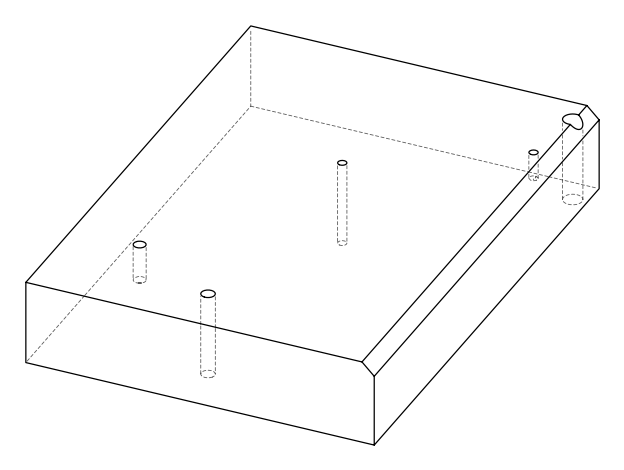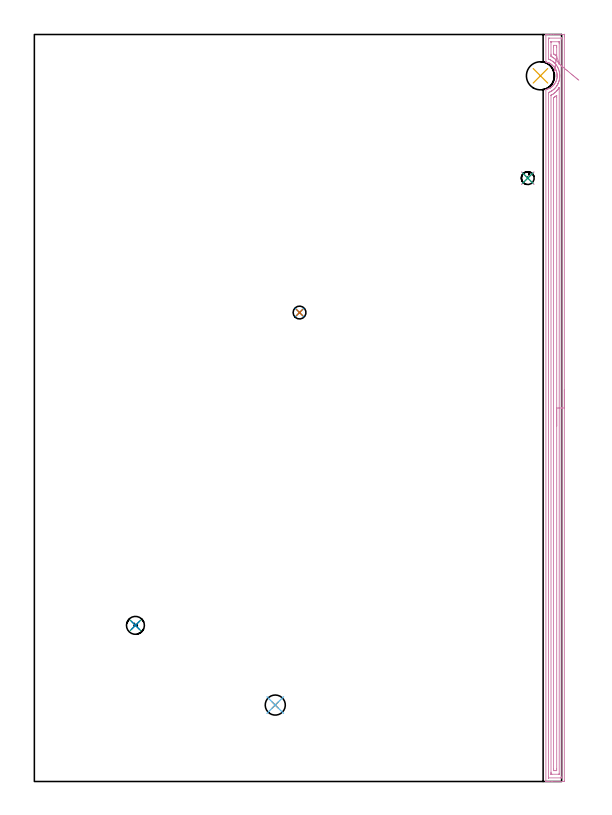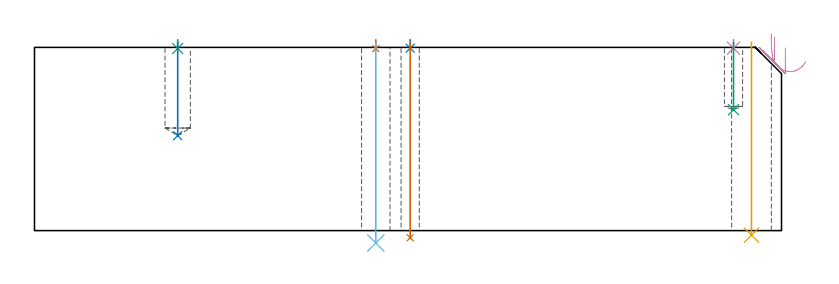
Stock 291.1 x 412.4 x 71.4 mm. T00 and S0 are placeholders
(PLAN: 10 operations, 6 tool changes, 14.7 min)
(1 SPOT_DRILL | STEP1HOLE_1 | NXT0321_9005460120000 | 0.03 min | 1 mm3)
(2 SPOT_DRILL_1 | STEP1HOLE_2 | NXT0321_9005460120000 | 0.03 min | 0 mm3)
(3 SPOT_DRILL_2 | STEP1POCKET | NXT0321_9005460120000 | 0.03 min | 1 mm3)
(4 SPOT_DRILL_3 | STEP1POCKET_1 | NXT0321_9005460120000 | 0.03 min | 1 mm3)
(5 INDEXABLE_INSERT_DRILL_THROUGH_HOLE_FROM_SOLID | STEP1HOLE | NXT0302_002 | 0.3 min | 13442 mm3)
(6 DRILL_THROUGH_HOLE_INTO_CENTER | STEP1HOLE_1 | UGT0301_222 | 0.31 min | 6881 mm3)
(7 DRILL_THROUGH_HOLE_INTO_CENTER_1 | STEP1HOLE_2 | NXT0301_042 | 0.31 min | 2805 mm3)
(8 DRILL_BLIND_HOLE_INTO_CENTER | STEP1POCKET | UGT0301_494 | 0.15 min | 2478 mm3)
(9 DRILL_BLIND_HOLE_INTO_CENTER_1 | STEP1POCKET_1 | NXT0301_042 | 0.11 min | 920 mm3)
(10 AREA_MILL | FG_CHAMFER_SURFACE | UGT0205_001 | 13.43 min | 21260 mm3)
(TOOL NXT0321_9005460120000 | NC Spot Drill, 142deg, 12mm, Carbide, Uncoated | D12 PA142 FL30 Z2)
(TOOL NXT0302_002 | Index. Insert Drill 15.5mm [880-D1550L20-05] | D15.5 PA176 FL78 Z2)
(TOOL UGT0301_222 | Twist Drill 11.1 mm | D11.1 PA118 FL92 Z2)
(TOOL NXT0301_042 | Carbide Drill 7.1mm [860.1-0710-057A1-MM 2214] | D7.1 PA140 FL85 Z2)
(TOOL UGT0301_494 | Carbide Drill 9.9 mm | D9.9 PA118 FL87 Z2)
(TOOL UGT0205_001 | Chamfer Mill 20 x 3 x 45 deg. | D20 FL50 Z2)
(OP 1 SPOT_DRILL)
G17 G21 G94 G90
T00 M6
G54
G17 G0 G90 X133. Y42.2 S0 M3
G43 Z81.4 H0
G94 G81 G98 Z70.922 F250. R74.4
G80
M5
M2
(OP 2 SPOT_DRILL_1)
G17 G21 G94 G90
T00 M6
G54
G17 G0 G90 X146.4 Y258.9 S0 M3
G43 Z81.4 H0
G94 G81 G98 Z71.094 F250. R74.4
G80
M5
M2
(OP 3 SPOT_DRILL_2)
G17 G21 G94 G90
T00 M6
G54
G17 G0 G90 X55.8 Y86.2 S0 M3
G43 Z81.4 H0
G94 G81 G98 Z70.974 F250. R74.4
G80
M5
M2
(OP 4 SPOT_DRILL_3)
G17 G21 G94 G90
T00 M6
G54
G17 G0 G90 X272.4 Y333.1 S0 M3
G43 Z81.4 H0
G94 G81 G98 Z71.086 F250. R74.4
G80
M5
M2
(OP 5 INDEXABLE_INSERT_DRILL_THROUGH_HOLE_FROM_SOLID)
G17 G21 G94 G90
T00 M6
G54
G17 G0 G90 X279.4 Y389.6 S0 M3
G43 Z81.4 H1
G94 G81 G98 Z-1.771 F250. R73.4
G80
M5
M2
(OP 6 DRILL_THROUGH_HOLE_INTO_CENTER)
G17 G21 G94 G90
T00 M6
G54
G17 G0 G90 X133. Y42.2 S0 M3
G43 Z81.4 H0
G94 G73 G98 Z-4.835 F250. Q10.891 R73.4
G80
M5
M2
(OP 7 DRILL_THROUGH_HOLE_INTO_CENTER_1)
G17 G21 G94 G90
T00 M6
G54
G17 G0 G90 X146.4 Y258.9 S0 M3
G43 Z81.4 H1
G94 G73 G98 Z-2.792 F250. Q6.745 R73.4
G80
M5
M2
(OP 8 DRILL_BLIND_HOLE_INTO_CENTER)
G17 G21 G94 G90
T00 M6
G54
G17 G0 G90 X55.8 Y86.2 S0 M3
G43 Z81.4 H0
G94 G81 G98 Z37. F250. R73.4
G80
M5
M2
(OP 9 DRILL_BLIND_HOLE_INTO_CENTER_1)
G17 G21 G94 G90
T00 M6
G54
G17 G0 G90 X272.4 Y333.1 S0 M3
G43 Z81.4 H1
G94 G81 G98 Z47.1 F250. R73.4
G80
M5
M2
(OP 10 AREA_MILL)
G17 G21 G94 G90
T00 M6
G54
G17 G0 G90 X292.6 Y216.2 S1061 M3
G43 Z81.4 H0
Z71.2
G94 G1 Y216.162 Z70.328 F250.
Y216.048 Z69.463
Y215.859 Z68.612
Y215.597 Z67.78
Y215.263 Z66.974
Y214.86 Z66.2
Y214.392 Z65.464
Y213.861 Z64.772
Y213.271 Z64.129
Y212.628 Z63.54
Y211.936 Z63.008
Y211.2 Z62.54
Y210.426 Z62.137
Y209.62 Z61.803
Y208.788 Z61.541
Y207.937 Z61.352
Y207.072 Z61.238
Y206.2 Z61.2
Y0.624
X292.597 Y0.357 Z61.202
X292.592 Y0.01 Z61.206
X292.24 Y0. Z61.557
X285.712 Z68.083
X284.279 Z69.518
X283.923 Z69.872
X282.9 Z70.9
X282.44 Z71.351
X282.403 Y0.009 Z71.388
X282.4 Y0.177 Z71.4
Y381.833
X282.403 Y381.988 Z71.388
X282.472 Y382.009 Z71.321
X282.748 Y382.08 Z71.049
X282.821 Y382.098 Z70.976
X283.029 Y382.154 Z70.767
X283.197 Y382.199 Z70.601
X283.333 Y382.246 Z70.466
X283.78 Y382.415 Z70.018
X284.221 Y382.608 Z69.576
X284.37 Y382.685 Z69.425
X284.501 Y382.752 Z69.298
X284.668 Y382.838 Z69.131
X284.733 Y382.876 Z69.066
X284.818 Y382.926 Z68.979
X284.884 Y382.964 Z68.915
X285.111 Y383.097 Z68.688
X285.562 Y383.423 Z68.237
X285.998 Y383.772 Z67.798
X286.159 Y383.916 Z67.636
X286.238 Y383.986 Z67.558
X286.57 Y384.33 Z67.226
X286.888 Y384.688 Z66.91
X286.962 Y384.779 Z66.837
X287.042 Y384.879 Z66.757
X287.348 Y385.321 Z66.45
X287.633 Y385.773 Z66.166
X287.678 Y385.855 Z66.121
X287.778 Y386.038 Z66.022
X287.793 Y386.071 Z66.007
X287.895 Y386.302 Z65.9
X288.062 Y386.666 Z65.737
X288.229 Y387.111 Z65.569
X288.254 Y387.196 Z65.542
X288.368 Y387.56 Z65.431
X288.476 Y388.005 Z65.323
X288.557 Y388.453 Z65.242
X288.609 Y388.899 Z65.187
X288.626 Y389.207 Z65.166
X288.637 Y389.346 Z65.16
Y389.363
X288.636 Y389.43 Z65.157
X288.637 Y389.716 Z65.156
Y389.779 Z65.157
X288.638 Y389.793 Z65.158
X288.636 Y389.842 Z65.162
X288.614 Y390.24 Z65.183
X288.604 Y390.324 Z65.191
X288.588 Y390.481 Z65.211
X288.565 Y390.687 Z65.234
X288.489 Y391.133 Z65.309
X288.383 Y391.582 Z65.414
X288.357 Y391.665 Z65.437
X288.305 Y391.842 Z65.492
X288.25 Y392.027 Z65.546
X288.085 Y392.476 Z65.712
X288.049 Y392.559 Z65.746
X287.969 Y392.749 Z65.829
X287.896 Y392.92 Z65.902
X287.854 Y393.006 Z65.943
X287.777 Y393.164 Z66.021
X287.614 Y393.453 Z66.181
X287.592 Y393.492 Z66.203
X287.5 Y393.645 Z66.298
X287.398 Y393.813 Z66.401
X287.338 Y393.899 Z66.461
X287.202 Y394.092 Z66.594
X287.15 Y394.168 Z66.648
X287.127 Y394.197 Z66.671
X286.889 Y394.512 Z66.911
X286.725 Y394.707 Z67.075
X286.37 Y395.076 Z67.429
X286. Y395.429 Z67.8
X285.8 Y395.6 Z68.
X285.46 Y395.857 Z68.339
X285.265 Y395.991 Z68.534
X285.111 Y396.098 Z68.688
X285.053 Y396.134 Z68.747
X284.776 Y396.303 Z69.023
X284.435 Y396.494 Z69.364
X284.37 Y396.524 Z69.426
X284.253 Y396.581 Z69.546
X284.222 Y396.596 Z69.577
X284.117 Y396.641 Z69.682
X283.923 Y396.723 Z69.871
X283.779 Y396.785 Z70.017
X283.333 Y396.949 Z70.466
X282.891 Y397.081 Z70.909
X282.625 Y397.15 Z71.172
X282.404 Y397.212 Z71.39
X282.4 Y397.475 Z71.4
Y412.223
X282.403 Y412.39 Z71.388
X282.47 Y412.394 Z71.322
X282.9 Y412.4 Z70.9
X283.213 Z70.587
X283.923 Z69.872
X285.173 Z68.624
X286.606 Z67.19
X292.594 Y412.399 Z61.204
X292.595 Y412.397 Z61.202
X292.599 Y411.776 Z61.201
X292.6 Y411.147 Z61.2
Y206.2
X291.186 Z62.614
X291.185 Y2.412 Z62.615
X291.184 Y2.304 Z62.616
X291.181 Y2.194 Z62.619
X291.173 Y2.01 Z62.627
X291.077 Y2.008 Z62.723
X290.593 Y2.001 Z63.207
X283.923 Z69.877
X283.865 Y2.002 Z69.935
X283.829 Y2.006 Z69.971
X283.824 Y2.009 Z69.976
X283.821 Y2.024 Z69.979
X283.818 Y2.085 Z69.982
X283.815 Y2.303 Z69.985
X283.814 Y2.412 Z69.986
X283.815 Y379.707 Z69.985
X283.816 Y379.817 Z69.984
X283.821 Y380.035 Z69.979
X283.835 Y380.355 Z69.965
X283.923 Y380.395 Z69.877
X283.992 Y380.424 Z69.808
X284.166 Y380.492 Z69.634
X284.614 Y380.696 Z69.186
X284.818 Y380.796 Z68.982
X285.205 Y380.998 Z68.595
X285.712 Y381.294 Z68.088
X285.768 Y381.329 Z68.032
X285.85 Y381.386 Z67.95
X286.281 Y381.711 Z67.519
X286.606 Y381.968 Z67.194
X286.776 Y382.11 Z67.024
X286.968 Y382.28 Z66.832
X287.232 Y382.548 Z66.568
X287.5 Y382.829 Z66.3
X287.663 Y383.011 Z66.137
X287.803 Y383.174 Z65.997
X288.061 Y383.506 Z65.739
X288.394 Y383.978 Z65.406
X288.43 Y384.032 Z65.37
X288.452 Y384.068 Z65.348
X288.766 Y384.59 Z65.034
X288.962 Y384.961 Z64.838
X289.026 Y385.092 Z64.774
X289.068 Y385.182 Z64.732
X289.288 Y385.678 Z64.512
X289.339 Y385.805 Z64.461
X289.358 Y385.855 Z64.442
X289.483 Y386.206 Z64.317
X289.568 Y386.47 Z64.232
X289.654 Y386.749 Z64.146
X289.762 Y387.17 Z64.038
X289.864 Y387.643 Z63.936
X289.893 Y387.788 Z63.907
X289.912 Y387.913 Z63.888
X289.995 Y388.537 Z63.805
X290.012 Y388.707 Z63.788
X290.054 Y389.464 Z63.746
X290.052 Y389.561 Z63.748
X290.043 Y389.943 Z63.757
X290.023 Y390.324 Z63.777
X290.011 Y390.495 Z63.789
X289.923 Y391.218 Z63.877
X289.869 Y391.531 Z63.931
X289.743 Y392.112 Z64.057
X289.572 Y392.722 Z64.228
X289.478 Y393.006 Z64.322
X289.288 Y393.513 Z64.512
X289.123 Y393.899 Z64.677
X288.984 Y394.203 Z64.816
X288.659 Y394.793 Z65.141
X288.394 Y395.22 Z65.406
X288.062 Y395.687 Z65.738
X287.82 Y396.004 Z65.98
X287.5 Y396.371 Z66.3
X287.301 Y396.581 Z66.499
X286.952 Y396.922 Z66.848
X286.606 Y397.237 Z67.194
X286.306 Y397.475 Z67.494
X285.712 Y397.898 Z68.088
X284.922 Y398.369 Z68.878
X284.818 Y398.421 Z68.982
X284.717 Y398.469 Z69.083
X283.923 Y398.8 Z69.877
X283.862 Y398.827 Z69.938
X283.831 Y398.842 Z69.969
X283.821 Y398.936 Z69.979
X283.817 Y399.153 Z69.983
X283.815 Y399.262 Z69.985
Y409.988
X283.816 Y410.096 Z69.984
X283.819 Y410.206 Z69.981
X283.827 Y410.39 Z69.973
X283.923 Y410.392 Z69.877
X284.407 Y410.399 Z69.393
X291.077 Z62.723
X291.135 Y410.398 Z62.665
X291.171 Y410.394 Z62.629
X291.176 Y410.392 Z62.624
X291.179 Y410.376 Z62.621
X291.182 Y410.315 Z62.618
X291.185 Y410.097 Z62.615
X291.186 Y409.988 Z62.614
Y206.2
X289.772 Z64.028
X289.771 Y4.2 Z64.029
X289.77 Y4.079 Z64.03
X289.767 Y4.02 Z64.033
X289.766 Y4.013 Z64.034
X289.744 Y4.009 Z64.056
X289.688 Y4.004 Z64.112
X289.488 Y4. Z64.312
X285.712 Z68.088
X285.512 Y4.002 Z68.288
X285.379 Y4.005 Z68.421
X285.273 Y4.01 Z68.527
X285.235 Y4.019 Z68.565
X285.234 Y4.04 Z68.566
X285.231 Y4.2 Z68.569
X285.229 Y4.682 Z68.571
Y5.093
Y378.705
X285.231 Y378.825 Z68.569
X285.233 Y378.854 Z68.567
X285.236 Y378.863 Z68.564
X285.249 Y378.874 Z68.551
X285.305 Y378.907 Z68.495
X285.437 Y378.979 Z68.363
X285.712 Y379.131 Z68.088
X286.007 Y379.304 Z67.793
X286.483 Y379.599 Z67.317
X286.555 Y379.65 Z67.245
X286.606 Y379.688 Z67.194
X287.061 Y380.037 Z66.739
X287.5 Y380.386 Z66.3
X287.558 Y380.435 Z66.242
X287.622 Y380.492 Z66.178
X288.01 Y380.876 Z65.79
X288.394 Y381.274 Z65.406
X288.448 Y381.332 Z65.352
X288.495 Y381.386 Z65.305
X288.853 Y381.821 Z64.947
X289.199 Y382.28 Z64.601
X289.236 Y382.332 Z64.564
X289.288 Y382.41 Z64.512
X289.589 Y382.873 Z64.211
X289.726 Y383.081 Z64.074
X289.76 Y383.129 Z64.04
X289.765 Y383.133 Z64.035
X289.767 Y383.102 Z64.033
X289.77 Y382.994 Z64.03
X289.771 Y382.908 Z64.029
X289.772 Y382.851 Z64.028
Y206.2
X288.357 Z65.443
Y6.881
X288.351 Y6.03 Z65.449
X288.348 Y6.01 Z65.452
X288.326 Y6.007 Z65.474
X288.271 Y6.003 Z65.529
X288.161 Y6.001 Z65.639
X287.941 Y6. Z65.859
X286.836 Y6.001 Z66.964
X286.728 Y6.003 Z67.072
X286.674 Y6.007 Z67.126
X286.652 Y6.01 Z67.148
X286.65 Y6.024 Z67.15
X286.643 Y6.844 Z67.157
Y6.881
Y376.917
X286.646 Y377.346 Z67.154
X286.648 Y377.452 Z67.152
X286.651 Y377.499 Z67.149
X286.685 Y377.523 Z67.115
X286.809 Y377.608 Z66.991
X287.114 Y377.811 Z66.686
X287.337 Y377.974 Z66.463
X287.5 Y378.097 Z66.3
X287.841 Y378.364 Z65.959
X288.271 Y378.705 Z65.529
X288.296 Y378.725 Z65.504
X288.34 Y378.758 Z65.46
X288.344 Y378.759 Z65.456
X288.351 Y378.748 Z65.449
X288.355 Y378.705 Z65.445
X288.356 Y378.629 Z65.444
X288.357 Y377.848 Z65.443
Y206.2
Y205.329 Z65.481
Y204.464 Z65.595
Y203.612 Z65.783
Y202.78 Z66.046
Y201.974 Z66.38
Y201.2 Z66.782
Y200.464 Z67.251
Y199.772 Z67.782
Y199.129 Z68.372
Y198.54 Z69.015
Y198.009 Z69.707
Y197.54 Z70.443
Y197.137 Z71.216
Y196.803 Z72.022
Y196.541 Z72.854
Y196.352 Z73.706
Y196.238 Z74.571
Y196.2 Z75.443
G0 Z81.4
X300.563 Y387.157
Z65.858
G1 X300.13 Y387.515 Z65.191
X299.655 Y387.909 Z64.575
X299.139 Y388.336 Z64.015
X298.588 Y388.793 Z63.516
X298.006 Y389.275 Z63.081
X297.397 Y389.78 Z62.714
X296.765 Y390.304 Z62.417
X296.116 Y390.842 Z62.192
X295.454 Y391.39 Z62.042
X294.785 Y391.945 Z61.968
X294.113 Y392.501 Z61.969
X293.444 Y393.056 Z62.047
X292.783 Y393.604 Z62.2
X292.134 Y394.141 Z62.427
X291.504 Y394.664 Z62.726
X290.895 Y395.168 Z63.096
X290.314 Y395.649 Z63.534
X289.764 Y396.105 Z64.036
X289.725 Y396.138 Z64.075
X289.69 Y396.179 Z64.11
X289.43 Y396.581 Z64.37
X289.288 Y396.784 Z64.512
X288.779 Y397.475 Z65.021
X288.394 Y397.921 Z65.406
X287.958 Y398.369 Z65.842
X287.5 Y398.801 Z66.3
X287.256 Y399.014 Z66.544
X286.944 Y399.262 Z66.856
X286.606 Y399.504 Z67.194
X286.409 Y399.64 Z67.391
X285.912 Y399.956 Z67.888
X285.712 Y400.074 Z68.088
X285.571 Y400.156 Z68.229
X285.467 Y400.215 Z68.333
X285.235 Y400.344 Z68.565
X285.234 Y400.398 Z68.566
X285.23 Y400.637 Z68.57
X285.229 Y401.05 Z68.571
X285.228 Y401.533 Z68.572
X285.229 Y408.2 Z68.571
X285.23 Y408.321 Z68.57
X285.233 Y408.38 Z68.567
X285.234 Y408.387 Z68.566
X285.256 Y408.391 Z68.544
X285.312 Y408.396 Z68.488
X285.512 Y408.4 Z68.288
X289.288 Z64.512
X289.488 Y408.398 Z64.312
X289.621 Y408.395 Z64.179
X289.727 Y408.39 Z64.073
X289.765 Y408.381 Z64.035
X289.766 Y408.36 Z64.034
X289.769 Y408.2 Z64.031
X289.771 Y407.718 Z64.029
X289.772 Y407.307 Z64.028
X289.771 Y396.992 Z64.029
X289.769 Y396.581 Z64.031
X289.764 Y396.105 Z64.036
X288.352 Y400.428 Z65.448
X288.333 Y400.44 Z65.467
X288.278 Y400.483 Z65.522
X288.212 Y400.539 Z65.588
X287.953 Y400.755 Z65.847
X287.586 Y401.05 Z66.214
X287.5 Y401.113 Z66.3
X287.279 Y401.27 Z66.521
X286.915 Y401.52 Z66.885
X286.852 Y401.564 Z66.948
X286.65 Y401.713 Z67.15
X286.643 Y401.906 Z67.157
Y401.944
Y405.519
X286.649 Y406.37 Z67.151
X286.652 Y406.39 Z67.148
X286.674 Y406.395 Z67.126
X286.729 Y406.399 Z67.071
X288.272 Z65.528
X288.326 Y406.395 Z65.474
X288.348 Y406.39 Z65.452
X288.35 Y406.376 Z65.45
X288.357 Y405.556 Z65.443
Y405.519
Y401.05
X288.356 Y400.642 Z65.444
X288.353 Y400.439 Z65.447
X288.352 Y400.428 Z65.448
X288.229 Y399.58 Z65.609
X288.109 Y398.748 Z65.844
X287.993 Y397.94 Z66.152
X287.88 Y397.162 Z66.529
X287.773 Y396.419 Z66.973
X287.672 Y395.717 Z67.482
X287.577 Y395.062 Z68.05
X287.49 Y394.458 Z68.673
X287.411 Y393.91 Z69.348
X287.341 Y393.423 Z70.068
X287.279 Y392.999 Z70.828
X287.228 Y392.643 Z71.623
X287.187 Y392.357 Z72.446
X287.156 Y392.142 Z73.291
X287.135 Y392.002 Z74.152
X287.126 Y391.936 Z75.021
X287.127 Y391.945 Z75.894
X287.14 Y392.03 Z76.762
G0 Z81.4
M5
M2
